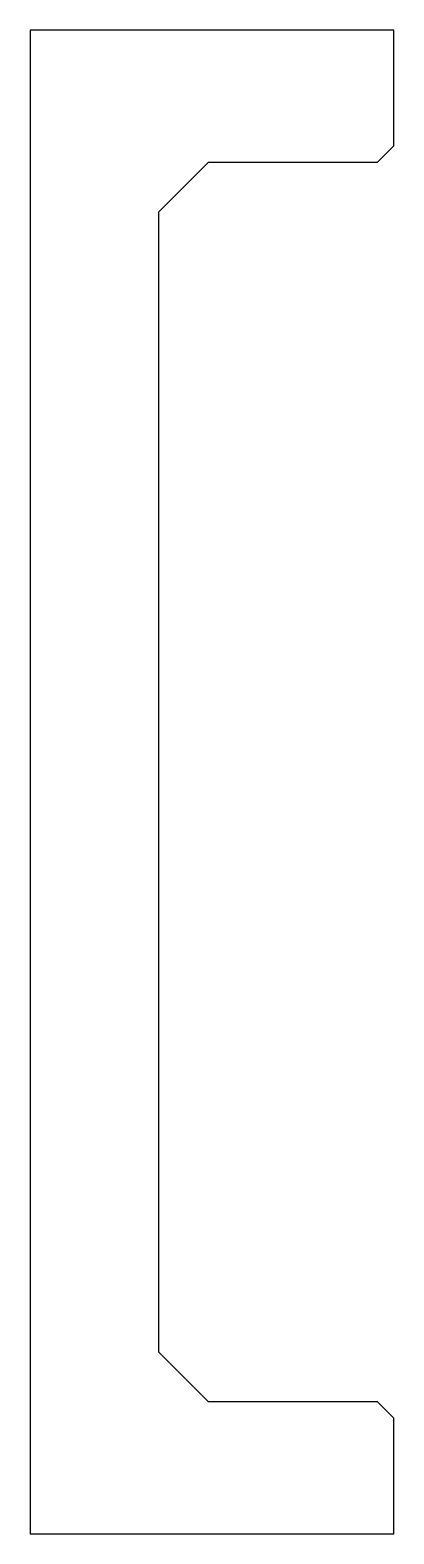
# Model space of a CAD drawing. Header units: metres. Extents: x 0 to 47.5, y 0 to 45.5.
# Drawn here: x 36.5 to 47.5, y 0 to 45.5 of the extents above.
import ezdxf

# ---------------------------------------------------------------- set-up
doc = ezdxf.new("R2010")
doc.units = ezdxf.units.M

msp = doc.modelspace()

# ---------------------------------------------------------------- linework, layer by layer
for p, q in [((47.5, 45.5), (36.5, 45.5)), ((36.5, 45.5), (36.5, 0)), ((47.5, 42), (47.5, 45.5)), ((47, 41.5), (47.5, 42)), ((40.3959, 40), (41.8959, 41.5)), ((41.8959, 41.5), (47, 41.5)), ((40.3959, 21.3819), (40.3959, 40)), ((40.3932, 21.1636), (40.3943, 21.2528)), ((40.3935, 20.7685), (40.3932, 21.1636)), ((40.3943, 21.2528), (40.3959, 21.3819)), ((40.3936, 20.6321), (40.3935, 20.7685)), ((40.3959, 20.4606), (40.3936, 20.6321)), ((40.3959, 5.5), (40.3959, 20.4606)), ((41.8959, 4), (40.3959, 5.5)), ((47, 4), (41.8959, 4)), ((47.5, 3.5), (47, 4)), ((47.5, 0), (47.5, 3.5)), ((36.5, 0), (47.5, 0))]:
    msp.add_line(p, q)

doc.saveas('drawing.dxf')
